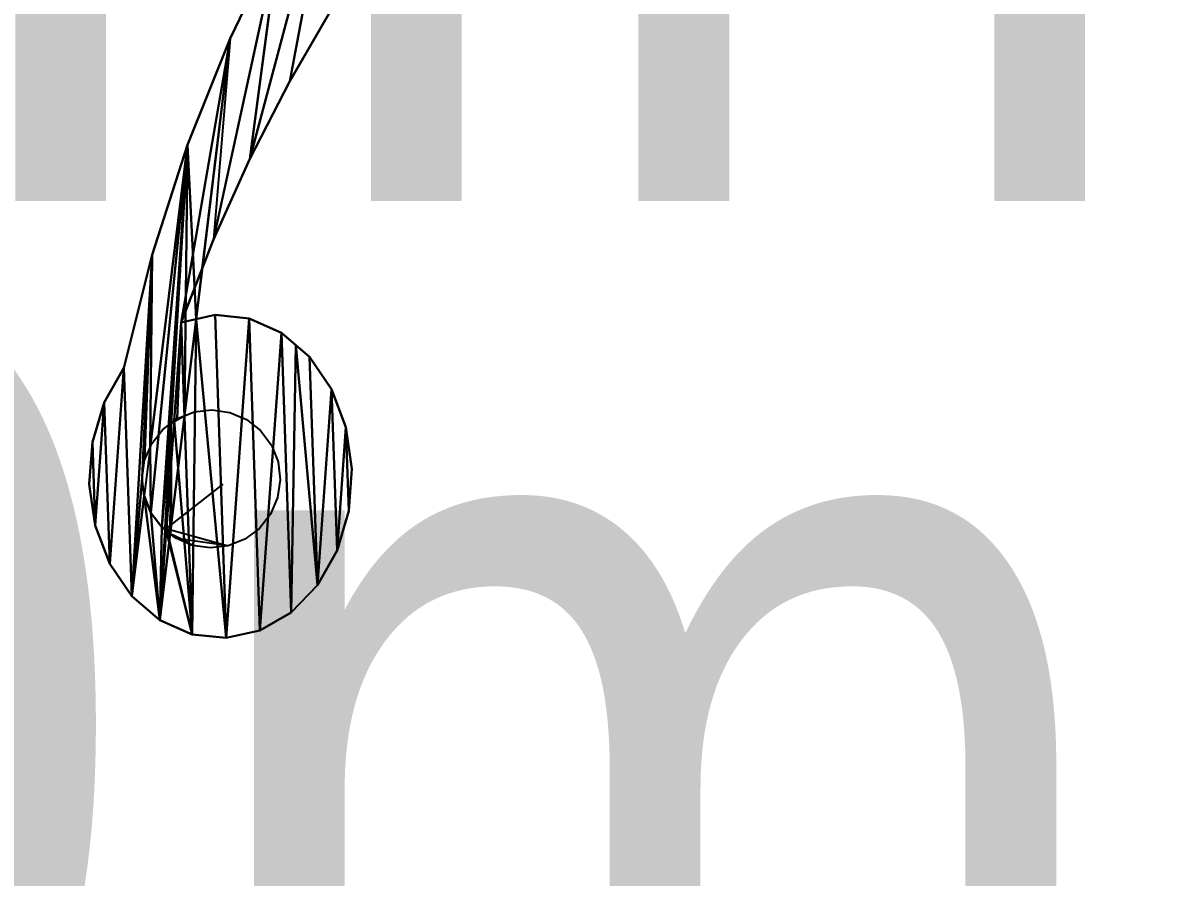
# Model space of a CAD drawing. Extents: x 8092 to 8804, y 9667 to 10646.
# Drawn here: x 8544.79 to 8569.4, y 10367.63 to 10386.18 of the extents above; entities that cross this region are included whole.
import ezdxf

# ---------------------------------------------------------------- set-up
doc = ezdxf.new("R2010")
doc.units = 0
doc.layers.get('0').update_dxf_attribs({"color": 13, "linetype": 'CONTINUOUS'})
doc.layers.get('DEFPOINTS').update_dxf_attribs({"linetype": 'CONTINUOUS'})
doc.styles.add('TAHOMA', font='tahoma.ttf')
doc.dimstyles.new('DIMSTYLE32', dxfattribs={"dimtxt": 18.495202, "dimasz": 9.247601, "dimexe": 9.247601, "dimexo": 9.247601, "dimgap": 1.84952, "dimtad": 0, "dimtih": 1, "dimtoh": 1, "dimdec": 1, "dimzin": 0, "dimtxsty": 'TAHOMA', "dimcen": 0.09, "dimazin": 3, "dimtfac": 1, "dimtdec": 4, "dimtofl": 0, "dimtmove": 0, "dimatfit": 3, "dimtolj": 1, "dimtzin": 0})
doc.dimstyles.new('DIMSTYLE34', dxfattribs={"dimtxt": 18.466492, "dimasz": 9.233246, "dimexe": 9.233246, "dimexo": 9.233246, "dimgap": 1.846649, "dimtad": 0, "dimtih": 1, "dimtoh": 1, "dimdec": 1, "dimzin": 0, "dimtxsty": 'TAHOMA', "dimcen": 0.09, "dimazin": 3, "dimtfac": 1, "dimtdec": 4, "dimtofl": 0, "dimtmove": 0, "dimatfit": 3, "dimtolj": 1, "dimtzin": 0})
doc.dimstyles.new('DIMSTYLE39', dxfattribs={"dimtxt": 18.515203, "dimasz": 9.257601, "dimexe": 9.257601, "dimexo": 9.257601, "dimgap": 1.85152, "dimtad": 0, "dimtih": 1, "dimtoh": 1, "dimdec": 1, "dimzin": 0, "dimtxsty": 'TAHOMA', "dimcen": 0.09, "dimazin": 3, "dimtfac": 1, "dimtdec": 4, "dimtofl": 0, "dimtmove": 0, "dimatfit": 3, "dimtolj": 1, "dimtzin": 0})

# ---------------------------------------------------------------- blocks, each defined once
blk = doc.blocks.new('*D92')
at = {"color": 0}
for p, q in [((8578.363, 10391.382), (8587.61, 10391.382)), ((8587.61, 10391.382), (8596.427, 10388.593)), ((8615.268, 10382.607), (8615.448, 10382.607)), ((8615.358, 10382.517), (8615.358, 10382.697))]:
    blk.add_line(p, q, dxfattribs=at)
blk.add_solid([(8595.963, 10387.124), (8596.892, 10390.063), (8605.245, 10385.805)], dxfattribs=at)
at = {"layer": 'DEFPOINTS', "color": 0}
for p in [(8605.245, 10385.805), (8615.358, 10382.607)]:
    blk.add_point(p, dxfattribs=at)
at = {"color": 0, "insert": (8524.31, 10391.382), "char_height": 18.4952, "attachment_point": 5, "style": 'TAHOMA'}
blk.add_mtext('\\A1;R10.6mm', dxfattribs=at)
blk = doc.blocks.new('*D107')
at = {"color": 0}
for p, q in [((8546.99, 10387.95), (8546.99, 10454.257)), ((8578.235, 10437.103), (8578.235, 10454.257)), ((8546.99, 10445), (8537.732, 10445)), ((8568.978, 10445), (8556.248, 10445))]:
    blk.add_line(p, q, dxfattribs=at)
for points in [[(8556.248, 10446.543), (8556.248, 10443.457), (8546.99, 10445)], [(8568.978, 10443.457), (8568.978, 10446.543), (8578.235, 10445)]]:
    blk.add_solid(points, dxfattribs=at)
at = {"layer": 'DEFPOINTS', "color": 0}
for p in [(8546.99, 10445), (8578.235, 10427.846), (8546.99, 10378.692)]:
    blk.add_point(p, dxfattribs=at)
at = {"color": 0, "insert": (8491.185, 10445), "char_height": 18.5152, "attachment_point": 5, "style": 'TAHOMA'}
blk.add_mtext('\\A1;31.2mm', dxfattribs=at)
blk = doc.blocks.new('*D113')
at = {"color": 0}
for p, q in [((8601.475, 10401.456), (8610.708, 10401.456)), ((8610.708, 10401.456), (8612.407, 10391.077)), ((8614.132, 10379.991), (8614.312, 10379.991)), ((8614.222, 10379.901), (8614.222, 10380.081))]:
    blk.add_line(p, q, dxfattribs=at)
blk.add_solid([(8610.888, 10390.828), (8613.926, 10391.326), (8613.899, 10381.965)], dxfattribs=at)
at = {"layer": 'DEFPOINTS', "color": 0}
for p in [(8613.899, 10381.965), (8614.545, 10378.018)]:
    blk.add_point(p, dxfattribs=at)
at = {"color": 0, "insert": (8552.806, 10401.456), "char_height": 18.46649, "attachment_point": 5, "style": 'TAHOMA'}
blk.add_mtext('\\A1;%%c4.0mm', dxfattribs=at)
blk = doc.blocks.new('*D114')
at = {"color": 0}
for p, q in [((8620.034, 10376.995), (8620.034, 10377.175)), ((8619.944, 10377.085), (8620.124, 10377.085)), ((8601.142, 10370.534), (8609.879, 10373.564)), ((8591.895, 10370.534), (8601.142, 10370.534))]:
    blk.add_line(p, q, dxfattribs=at)
blk.add_solid([(8610.384, 10372.107), (8609.375, 10375.02), (8618.617, 10376.593)], dxfattribs=at)
at = {"layer": 'DEFPOINTS', "color": 0}
for p in [(8621.451, 10377.576), (8618.617, 10376.593)]:
    blk.add_point(p, dxfattribs=at)
at = {"color": 0, "insert": (8543.15, 10370.534), "char_height": 18.4952, "attachment_point": 5, "style": 'TAHOMA'}
blk.add_mtext('\\A1;%%c3.0mm', dxfattribs=at)

msp = doc.modelspace()

# ---------------------------------------------------------------- linework, layer by layer
for p, q in [((8551.571, 10390.153, 22.196), (8549.728, 10383.224, 22.289)), ((8551.571, 10390.153, 22.196), (8550.597, 10384.916, 22.259)), ((8550.364, 10388.049, 22.227), (8548.94, 10381.474, 22.318)), ((8550.364, 10388.049, 22.227), (8549.728, 10383.224, 22.289)), ((8549.296, 10385.837, 22.258), (8548.236, 10379.674, 22.347)), ((8549.296, 10385.837, 22.258), (8548.693, 10380.843, 22.317)), ((8549.296, 10385.837, 22.258), (8548.94, 10381.474, 22.318)), ((8549.296, 10385.837, 22.258), (8549.296, 10385.837, 19.073)), ((8550.597, 10384.916, 22.259), (8550.597, 10384.916, 19.073)), ((8548.374, 10383.53, 22.288), (8547.561, 10376.964, 22.337)), ((8548.374, 10383.53, 22.288), (8548.021, 10377.49, 22.335)), ((8548.374, 10383.53, 22.288), (8548.374, 10383.53, 19.073)), ((8549.728, 10383.224, 22.289), (8549.728, 10383.224, 19.073)), ((8548.94, 10381.474, 22.318), (8548.94, 10381.474, 19.073)), ((8547.604, 10381.143, 22.318), (8547.162, 10373.736, 22.347)), ((8547.604, 10381.143, 22.318), (8547.604, 10381.143, 19.073)), ((8548.693, 10380.843, 22.317), (8548.56, 10379.746, 22.335)), ((8548.236, 10379.674, 22.347), (8548.082, 10377.537, 22.347)), ((8548.151, 10377.588, 22.347), (8548.236, 10379.674, 22.347)), ((8548.236, 10379.674, 22.347), (8548.236, 10379.674, 19.073)), ((8548.56, 10379.746, 22.335), (8548.307, 10377.65, 22.336)), ((8548.97, 10379.837, 22.347), (8548.97, 10379.837, 19.073)), ((8549.712, 10379.761, 22.347), (8549.712, 10379.761, 19.073)), ((8550.411, 10379.451, 22.347), (8550.411, 10379.451, 19.073)), ((8550.722, 10379.185, 22.347), (8550.722, 10379.185, 19.073)), ((8551.021, 10378.929, 22.347), (8551.021, 10378.929, 19.073)), ((8546.99, 10378.692, 22.347), (8547.162, 10373.736, 22.347)), ((8546.99, 10378.692, 22.347), (8546.99, 10378.692, 19.073)), ((8551.499, 10378.229, 22.347), (8551.499, 10378.229, 19.073)), ((8546.562, 10377.94, 22.347), (8546.562, 10377.94, 19.073)), ((8548.307, 10377.65, 22.336), (8548.021, 10375.281, 22.343)), ((8548.151, 10377.588, 22.347), (8548.307, 10377.65, 22.336)), ((8548.307, 10377.65, 22.336), (8548.515, 10377.734, 22.347)), ((8548.515, 10377.734, 22.347), (8548.904, 10377.78, 22.347)), ((8548.904, 10377.78, 22.347), (8549.291, 10377.724, 22.347)), ((8549.291, 10377.724, 22.347), (8549.651, 10377.57, 22.347)), ((8547.838, 10377.354, 22.347), (8548.021, 10377.49, 22.335)), ((8548.021, 10377.49, 22.335), (8547.889, 10375.227, 22.344)), ((8548.082, 10377.537, 22.347), (8547.914, 10375.201, 22.347)), ((8548.021, 10377.49, 22.335), (8548.082, 10377.537, 22.347)), ((8548.082, 10377.537, 22.347), (8548.151, 10377.588, 22.347)), ((8549.651, 10377.57, 22.347), (8549.959, 10377.328, 22.347)), ((8547.596, 10377.046, 22.347), (8547.838, 10377.354, 22.347)), ((8549.959, 10377.328, 22.347), (8550.194, 10377.014, 22.347)), ((8551.813, 10377.401, 22.347), (8551.813, 10377.401, 19.073)), ((8546.307, 10377.078, 22.347), (8546.307, 10377.078, 19.073)), ((8547.561, 10376.964, 22.337), (8547.432, 10375.91, 22.347)), ((8547.441, 10376.686, 22.347), (8547.561, 10376.964, 22.337)), ((8547.561, 10376.964, 22.337), (8547.596, 10377.046, 22.347)), ((8550.194, 10377.014, 22.347), (8550.339, 10376.65, 22.347)), ((8547.386, 10376.298, 22.347), (8547.441, 10376.686, 22.347)), ((8550.339, 10376.65, 22.347), (8550.385, 10376.262, 22.347)), ((8551.941, 10376.499, 22.347), (8551.941, 10376.499, 19.073)), ((8547.432, 10375.91, 22.347), (8547.386, 10376.298, 22.347)), ((8550.385, 10376.262, 22.347), (8550.329, 10375.874, 22.347)), ((8546.241, 10376.165, 22.347), (8546.241, 10376.165, 19.073)), ((8548.021, 10375.281, 22.343), (8549.143, 10376.164, 22.347)), ((8547.432, 10375.91, 22.347), (8547.162, 10373.736, 22.347)), ((8547.577, 10375.546, 22.347), (8547.432, 10375.91, 22.347)), ((8550.329, 10375.874, 22.347), (8550.175, 10375.514, 22.347)), ((8547.812, 10375.232, 22.347), (8547.577, 10375.546, 22.347)), ((8550.175, 10375.514, 22.347), (8549.933, 10375.206, 22.347)), ((8551.876, 10375.587, 22.347), (8551.876, 10375.587, 19.073)), ((8546.369, 10375.264, 22.347), (8546.369, 10375.264, 19.073)), ((8547.886, 10375.174, 22.342), (8547.812, 10375.232, 22.347)), ((8547.812, 10375.232, 22.347), (8547.889, 10375.227, 22.344)), ((8547.889, 10375.227, 22.344), (8547.886, 10375.174, 22.342)), ((8547.886, 10375.174, 22.342), (8547.914, 10375.201, 22.347)), ((8547.889, 10375.227, 22.344), (8547.914, 10375.201, 22.347)), ((8547.914, 10375.201, 22.347), (8547.911, 10375.155, 22.347)), ((8547.914, 10375.201, 22.347), (8548.021, 10375.281, 22.343)), ((8547.914, 10375.201, 22.347), (8548.008, 10375.177, 22.345)), ((8548.021, 10375.281, 22.343), (8548.008, 10375.177, 22.345)), ((8549.933, 10375.206, 22.347), (8549.619, 10374.972, 22.347)), ((8547.886, 10375.174, 22.342), (8547.771, 10373.214, 22.347)), ((8547.911, 10375.155, 22.347), (8547.771, 10373.214, 22.347)), ((8547.997, 10375.086, 22.341), (8547.771, 10373.214, 22.347)), ((8547.911, 10375.155, 22.347), (8547.886, 10375.174, 22.342)), ((8547.961, 10375.115, 22.343), (8547.911, 10375.155, 22.347)), ((8547.997, 10375.086, 22.341), (8547.961, 10375.115, 22.343)), ((8548, 10375.112, 22.344), (8547.997, 10375.086, 22.341)), ((8548.12, 10374.99, 22.347), (8547.997, 10375.086, 22.341)), ((8548.239, 10374.973, 22.346), (8547.997, 10375.086, 22.341)), ((8548.008, 10375.177, 22.345), (8548, 10375.112, 22.344)), ((8548.008, 10375.177, 22.345), (8549.256, 10374.826, 22.347)), ((8548.479, 10374.836, 22.347), (8548.12, 10374.99, 22.347)), ((8548.239, 10374.973, 22.346), (8548.12, 10374.99, 22.347)), ((8549.256, 10374.826, 22.347), (8548.239, 10374.973, 22.346)), ((8548.479, 10374.836, 22.347), (8548.239, 10374.973, 22.346)), ((8549.619, 10374.972, 22.347), (8549.256, 10374.826, 22.347)), ((8548.867, 10374.78, 22.347), (8548.479, 10374.836, 22.347)), ((8549.256, 10374.826, 22.347), (8548.867, 10374.78, 22.347)), ((8551.62, 10374.725, 22.347), (8551.62, 10374.725, 19.073)), ((8546.683, 10374.435, 22.347), (8546.683, 10374.435, 19.073)), ((8551.192, 10373.972, 22.347), (8551.192, 10373.972, 19.073)), ((8547.162, 10373.736, 22.347), (8547.162, 10373.736, 19.073)), ((8550.621, 10373.381, 22.347), (8550.621, 10373.381, 19.073)), ((8547.771, 10373.214, 22.347), (8547.771, 10373.214, 19.073)), ((8549.946, 10372.99, 22.347), (8549.946, 10372.99, 19.073)), ((8548.471, 10372.904, 22.347), (8548.471, 10372.904, 19.073)), ((8549.212, 10372.828, 22.347), (8549.212, 10372.828, 19.073))]:
    msp.add_line(p, q)
for points in [[(8546.99, 10378.692, 22.347), (8547.604, 10381.143, 22.318), (8548.374, 10383.53, 22.288), (8549.296, 10385.837, 22.258), (8550.364, 10388.049, 22.227), (8551.571, 10390.153, 22.196), (8552.909, 10392.135, 22.166), (8554.37, 10393.982, 22.136), (8555.944, 10395.682, 22.106), (8557.621, 10397.225, 22.077), (8559.391, 10398.6, 22.049), (8561.242, 10399.799, 22.022), (8563.111, 10400.787, 21.996)], [(8546.99, 10378.692, 19.073), (8547.604, 10381.143, 19.073), (8548.374, 10383.53, 19.073), (8549.296, 10385.837, 19.073), (8550.364, 10388.049, 19.073), (8551.571, 10390.153, 19.073), (8552.909, 10392.135, 19.073), (8554.37, 10393.982, 19.073), (8555.944, 10395.682, 19.073), (8557.621, 10397.225, 19.073), (8559.391, 10398.6, 19.073), (8561.242, 10399.799, 19.073), (8563.111, 10400.787, 19.073)], [(8561.496, 10396.693, 21.996), (8560.061, 10395.748, 22.024), (8558.672, 10394.703, 22.052), (8557.332, 10393.56, 22.081), (8556.048, 10392.325, 22.11), (8554.823, 10391.001, 22.139), (8553.661, 10389.593, 22.169), (8552.567, 10388.106, 22.199), (8551.544, 10386.545, 22.229), (8550.597, 10384.916, 22.259), (8549.728, 10383.224, 22.289), (8548.94, 10381.474, 22.318), (8548.693, 10380.843, 22.317), (8548.236, 10379.674, 22.347)], [(8561.496, 10396.693, 19.073), (8560.061, 10395.748, 19.073), (8558.672, 10394.702, 19.073), (8557.332, 10393.56, 19.073), (8556.048, 10392.325, 19.073), (8554.823, 10391.001, 19.073), (8553.661, 10389.593, 19.073), (8552.567, 10388.106, 19.073), (8551.545, 10386.545, 19.073), (8550.597, 10384.916, 19.073), (8549.728, 10383.224, 19.073), (8548.94, 10381.474, 19.073), (8548.236, 10379.674, 19.073)], [(8546.99, 10378.692, 22.347), (8546.562, 10377.94, 22.347), (8546.307, 10377.078, 22.347), (8546.241, 10376.165, 22.347), (8546.369, 10375.264, 22.347), (8546.683, 10374.435, 22.347), (8547.162, 10373.736, 22.347), (8547.771, 10373.214, 22.347), (8548.471, 10372.904, 22.347), (8549.212, 10372.828, 22.347), (8549.946, 10372.99, 22.347), (8550.621, 10373.381, 22.347), (8551.192, 10373.972, 22.347), (8551.62, 10374.725, 22.347), (8551.876, 10375.587, 22.347), (8551.941, 10376.499, 22.347), (8551.813, 10377.401, 22.347), (8551.499, 10378.229, 22.347), (8551.021, 10378.929, 22.347), (8550.722, 10379.185, 22.347), (8550.411, 10379.451, 22.347), (8549.712, 10379.761, 22.347), (8548.97, 10379.837, 22.347), (8548.56, 10379.746, 22.335), (8548.236, 10379.674, 22.347)], [(8546.99, 10378.692, 19.073), (8546.562, 10377.94, 19.073), (8546.307, 10377.078, 19.073), (8546.241, 10376.165, 19.073), (8546.369, 10375.264, 19.073), (8546.683, 10374.435, 19.073), (8547.162, 10373.736, 19.073), (8547.771, 10373.214, 19.073), (8548.471, 10372.904, 19.073), (8549.212, 10372.828, 19.073), (8549.946, 10372.99, 19.073), (8550.621, 10373.381, 19.073), (8551.192, 10373.972, 19.073), (8551.62, 10374.725, 19.073), (8551.876, 10375.587, 19.073), (8551.941, 10376.499, 19.073), (8551.813, 10377.401, 19.073), (8551.499, 10378.229, 19.073), (8551.021, 10378.929, 19.073), (8550.722, 10379.185, 19.073), (8550.411, 10379.451, 19.073), (8549.712, 10379.761, 19.073), (8548.97, 10379.837, 19.073), (8548.236, 10379.674, 19.073)]]:
    msp.add_polyline3d(points)

# ---------------------------------------------------------------- dimensions: what is measured, and where the dimension line sits
at = {"color": 250}
dim = msp.add_linear_dim(base=(8546.99, 10445, 21.459), p1=(8578.235, 10427.846, 21.459), p2=(8546.99, 10378.692, 22.347), dimstyle='DIMSTYLE39', override={"dimpost": 'mm'}, dxfattribs=at)
dim.commit()
dim.dimension.update_dxf_attribs({"geometry": '*D107', "text_midpoint": (8491.185, 10445, 21.459)})
for p1, p2, dimstyle, picture, middle in [((8614.545, 10378.018, 0.723), (8613.899, 10381.965, 0.723), 'DIMSTYLE34', '*D113', (8552.806, 10401.456, 0.723)), ((8621.451, 10377.576, 0.723), (8618.617, 10376.593, 0.723), 'DIMSTYLE32', '*D114', (8543.15, 10370.534, 0.723))]:
    dim = msp.add_diameter_dim_2p(p1=p1, p2=p2, dimstyle=dimstyle, override={"dimpost": 'mm'}, dxfattribs=at)
    dim.commit()
    dim.dimension.update_dxf_attribs({"geometry": picture, "text_midpoint": middle, "dimtype": 163})
dim = msp.add_radius_dim(center=(8615.358, 10382.607, 0.723), mpoint=(8605.245, 10385.805, 0.723), dimstyle='DIMSTYLE32', override={"dimpost": 'mm'}, dxfattribs=at)
dim.commit()
dim.dimension.update_dxf_attribs({"geometry": '*D92', "text_midpoint": (8524.31, 10391.382, 0.723), "dimtype": 164})

# ---------------------------------------------------------------- meshes
mesh = msp.add_polyface()
corners = [(8551.571, 10390.153, 22.196), (8549.728, 10383.224, 22.289), (8550.597, 10384.916, 22.259)]
mesh.append_faces([[corners[k] for k in face] for face in [(0, 1, 2)]])
mesh = msp.add_polyface()
corners = [(8551.571, 10390.153, 22.196), (8550.364, 10388.049, 22.227), (8549.728, 10383.224, 22.289)]
mesh.append_faces([[corners[k] for k in face] for face in [(0, 1, 2)]])
mesh = msp.add_polyface()
corners = [(8551.571, 10390.153, 22.196), (8550.597, 10384.916, 22.259), (8551.544, 10386.545, 22.229)]
mesh.append_faces([[corners[k] for k in face] for face in [(0, 1, 2)]])
mesh = msp.add_polyface()
corners = [(8550.364, 10388.049, 22.227), (8549.296, 10385.837, 22.258), (8548.94, 10381.474, 22.318)]
mesh.append_faces([[corners[k] for k in face] for face in [(0, 1, 2)]])
mesh = msp.add_polyface()
corners = [(8550.364, 10388.049, 22.227), (8548.94, 10381.474, 22.318), (8549.728, 10383.224, 22.289)]
mesh.append_faces([[corners[k] for k in face] for face in [(0, 1, 2)]])
mesh = msp.add_polyface()
corners = [(8549.296, 10385.837, 22.258), (8550.364, 10388.049, 19.073), (8549.296, 10385.837, 19.073), (8550.364, 10388.049, 22.227)]
mesh.append_faces([[corners[k] for k in face] for face in [(0, 1, 2), (1, 0, 3)]], dxfattribs={"vtx0": -1})
mesh = msp.add_polyface()
corners = [(8551.545, 10386.545, 19.073), (8550.597, 10384.916, 22.259), (8550.597, 10384.916, 19.073), (8551.544, 10386.545, 22.229)]
mesh.append_faces([[corners[k] for k in face] for face in [(0, 1, 2), (1, 0, 3)]], dxfattribs={"vtx0": -1})
mesh = msp.add_polyface()
corners = [(8547.997, 10375.086, 22.341), (8547.886, 10375.174, 22.342), (8547.771, 10373.214, 22.347), (8547.889, 10375.227, 22.344), (8548.021, 10377.49, 22.335), (8548, 10375.112, 22.344), (8548.008, 10375.177, 22.345), (8548.021, 10375.281, 22.343), (8548.307, 10377.65, 22.336), (8548.374, 10383.53, 22.288), (8548.56, 10379.746, 22.335), (8549.296, 10385.837, 22.258), (8548.693, 10380.843, 22.317)]
mesh.append_faces([[corners[k] for k in face] for face in [(0, 1, 2), (11, 10, 12)]], dxfattribs={"vtx0": -1})
mesh.append_faces([[corners[k] for k in face] for face in [(1, 0, 3), (3, 0, 4), (4, 8, 9), (9, 10, 11)]], dxfattribs={"vtx0": -1, "vtx1": -1})
mesh.append_faces([[corners[k] for k in face] for face in [(4, 0, 5), (4, 5, 6), (4, 6, 7), (4, 7, 8), (9, 8, 10)]], dxfattribs={"vtx0": -1, "vtx2": -1})
mesh = msp.add_polyface()
corners = [(8549.296, 10385.837, 22.258), (8548.693, 10380.843, 22.317), (8548.236, 10379.674, 22.347)]
mesh.append_faces([[corners[k] for k in face] for face in [(0, 1, 2)]])
mesh = msp.add_polyface()
corners = [(8549.296, 10385.837, 22.258), (8548.236, 10379.674, 22.347), (8548.693, 10380.843, 22.317)]
mesh.append_faces([[corners[k] for k in face] for face in [(0, 1, 2)]])
mesh = msp.add_polyface()
corners = [(8548.374, 10383.53, 22.288), (8549.296, 10385.837, 19.073), (8548.374, 10383.53, 19.073), (8549.296, 10385.837, 22.258)]
mesh.append_faces([[corners[k] for k in face] for face in [(0, 1, 2), (1, 0, 3)]], dxfattribs={"vtx0": -1})
mesh = msp.add_polyface()
corners = [(8550.597, 10384.916, 19.073), (8549.728, 10383.224, 22.289), (8549.728, 10383.224, 19.073), (8550.597, 10384.916, 22.259)]
mesh.append_faces([[corners[k] for k in face] for face in [(0, 1, 2), (1, 0, 3)]], dxfattribs={"vtx0": -1})
mesh = msp.add_polyface()
corners = [(8547.432, 10375.91, 22.347), (8547.386, 10376.298, 22.347), (8547.162, 10373.736, 22.347), (8547.604, 10381.143, 22.318), (8547.441, 10376.686, 22.347), (8547.561, 10376.964, 22.337), (8548.374, 10383.53, 22.288)]
mesh.append_faces([[corners[k] for k in face] for face in [(3, 5, 6)]], dxfattribs={"vtx0": -1})
mesh.append_faces([[corners[k] for k in face] for face in [(1, 3, 2), (3, 1, 4), (3, 4, 5)]], dxfattribs={"vtx0": -1, "vtx2": -1})
mesh.append_faces([[corners[k] for k in face] for face in [(0, 1, 2)]], dxfattribs={"vtx1": -1})
mesh = msp.add_polyface()
corners = [(8547.577, 10375.546, 22.347), (8547.561, 10376.964, 22.337), (8547.432, 10375.91, 22.347), (8548.374, 10383.53, 22.288), (8547.812, 10375.232, 22.347), (8548.021, 10377.49, 22.335), (8547.886, 10375.174, 22.342), (8547.889, 10375.227, 22.344)]
mesh.append_faces([[corners[k] for k in face] for face in [(0, 1, 2), (5, 6, 7)]], dxfattribs={"vtx0": -1})
mesh.append_faces([[corners[k] for k in face] for face in [(1, 0, 3), (3, 4, 5)]], dxfattribs={"vtx0": -1, "vtx1": -1})
mesh.append_faces([[corners[k] for k in face] for face in [(3, 0, 4), (5, 4, 6)]], dxfattribs={"vtx0": -1, "vtx2": -1})
mesh = msp.add_polyface()
corners = [(8547.604, 10381.143, 22.318), (8548.374, 10383.53, 19.073), (8547.604, 10381.143, 19.073), (8548.374, 10383.53, 22.288)]
mesh.append_faces([[corners[k] for k in face] for face in [(0, 1, 2), (1, 0, 3)]], dxfattribs={"vtx0": -1})
mesh = msp.add_polyface()
corners = [(8549.728, 10383.224, 19.073), (8548.94, 10381.474, 22.318), (8548.94, 10381.474, 19.073), (8549.728, 10383.224, 22.289)]
mesh.append_faces([[corners[k] for k in face] for face in [(0, 1, 2), (1, 0, 3)]], dxfattribs={"vtx0": -1})
mesh = msp.add_polyface()
corners = [(8548.94, 10381.474, 19.073), (8548.236, 10379.674, 22.347), (8548.236, 10379.674, 19.073), (8548.693, 10380.843, 22.317), (8548.94, 10381.474, 22.318)]
mesh.append_faces([[corners[k] for k in face] for face in [(0, 1, 2), (3, 0, 4)]], dxfattribs={"vtx0": -1})
mesh.append_faces([[corners[k] for k in face] for face in [(1, 0, 3)]], dxfattribs={"vtx0": -1, "vtx1": -1})
mesh = msp.add_polyface()
corners = [(8547.604, 10381.143, 22.318), (8546.99, 10378.692, 19.073), (8546.99, 10378.692, 22.347), (8547.604, 10381.143, 19.073)]
mesh.append_faces([[corners[k] for k in face] for face in [(0, 1, 2), (1, 0, 3)]], dxfattribs={"vtx0": -1})
mesh = msp.add_polyface()
corners = [(8547.604, 10381.143, 22.318), (8546.99, 10378.692, 22.347), (8547.162, 10373.736, 22.347)]
mesh.append_faces([[corners[k] for k in face] for face in [(0, 1, 2)]])
mesh = msp.add_polyface()
corners = [(8548.693, 10380.843, 22.317), (8548.56, 10379.746, 22.335), (8548.236, 10379.674, 22.347)]
mesh.append_faces([[corners[k] for k in face] for face in [(0, 1, 2)]])
mesh = msp.add_polyface()
corners = [(8548.471, 10372.904, 22.347), (8547.911, 10375.155, 22.347), (8547.771, 10373.214, 22.347), (8547.914, 10375.201, 22.347), (8548.082, 10377.537, 22.347), (8548.236, 10379.674, 22.347), (8548.56, 10379.746, 22.335), (8549.212, 10372.828, 22.347), (8548.97, 10379.837, 22.347), (8549.712, 10379.761, 22.347), (8549.946, 10372.99, 22.347), (8550.411, 10379.451, 22.347), (8550.621, 10373.381, 22.347), (8550.722, 10379.185, 22.347), (8551.192, 10373.972, 22.347), (8551.021, 10378.929, 22.347), (8551.499, 10378.229, 22.347), (8551.62, 10374.725, 22.347), (8551.813, 10377.401, 22.347), (8551.876, 10375.587, 22.347), (8551.941, 10376.499, 22.347)]
mesh.append_faces([[corners[k] for k in face] for face in [(0, 1, 2), (18, 19, 20)]], dxfattribs={"vtx0": -1})
mesh.append_faces([[corners[k] for k in face] for face in [(1, 0, 3), (3, 0, 4), (4, 0, 5), (5, 0, 6), (6, 7, 8), (8, 7, 9), (9, 10, 11), (11, 12, 13), (13, 14, 15), (15, 14, 16), (16, 17, 18)]], dxfattribs={"vtx0": -1, "vtx1": -1})
mesh.append_faces([[corners[k] for k in face] for face in [(6, 0, 7), (9, 7, 10), (11, 10, 12), (13, 12, 14), (16, 14, 17), (18, 17, 19)]], dxfattribs={"vtx0": -1, "vtx2": -1})
mesh = msp.add_polyface()
corners = [(8548.236, 10379.674, 22.347), (8548.151, 10377.588, 22.347), (8548.082, 10377.537, 22.347)]
mesh.append_faces([[corners[k] for k in face] for face in [(0, 1, 2)]])
mesh = msp.add_polyface()
corners = [(8548.97, 10379.837, 22.347), (8548.97, 10379.837, 19.073), (8548.56, 10379.746, 22.335), (8548.236, 10379.674, 22.347), (8548.236, 10379.674, 19.073)]
mesh.append_faces([[corners[k] for k in face] for face in [(3, 1, 4)]], dxfattribs={"vtx0": -1})
mesh.append_faces([[corners[k] for k in face] for face in [(1, 3, 2)]], dxfattribs={"vtx0": -1, "vtx2": -1})
mesh.append_faces([[corners[k] for k in face] for face in [(0, 1, 2)]], dxfattribs={"vtx1": -1})
mesh = msp.add_polyface()
corners = [(8548.97, 10379.837, 22.347), (8549.712, 10379.761, 19.073), (8548.97, 10379.837, 19.073), (8549.712, 10379.761, 22.347)]
mesh.append_faces([[corners[k] for k in face] for face in [(0, 1, 2), (1, 0, 3)]], dxfattribs={"vtx0": -1})
mesh = msp.add_polyface()
corners = [(8549.712, 10379.761, 22.347), (8550.411, 10379.451, 19.073), (8549.712, 10379.761, 19.073), (8550.411, 10379.451, 22.347)]
mesh.append_faces([[corners[k] for k in face] for face in [(0, 1, 2), (1, 0, 3)]], dxfattribs={"vtx0": -1})
mesh = msp.add_polyface()
corners = [(8550.411, 10379.451, 22.347), (8550.722, 10379.185, 19.073), (8550.411, 10379.451, 19.073), (8550.722, 10379.185, 22.347)]
mesh.append_faces([[corners[k] for k in face] for face in [(0, 1, 2), (1, 0, 3)]], dxfattribs={"vtx0": -1})
mesh = msp.add_polyface()
corners = [(8550.722, 10379.185, 22.347), (8551.021, 10378.929, 19.073), (8550.722, 10379.185, 19.073), (8551.021, 10378.929, 22.347)]
mesh.append_faces([[corners[k] for k in face] for face in [(0, 1, 2), (1, 0, 3)]], dxfattribs={"vtx0": -1})
mesh = msp.add_polyface()
corners = [(8551.021, 10378.929, 19.073), (8551.499, 10378.229, 22.347), (8551.499, 10378.229, 19.073), (8551.021, 10378.929, 22.347)]
mesh.append_faces([[corners[k] for k in face] for face in [(0, 1, 2), (1, 0, 3)]], dxfattribs={"vtx0": -1})
mesh = msp.add_polyface()
corners = [(8546.369, 10375.264, 22.347), (8546.307, 10377.078, 22.347), (8546.241, 10376.165, 22.347), (8546.562, 10377.94, 22.347), (8546.683, 10374.435, 22.347), (8546.99, 10378.692, 22.347), (8547.162, 10373.736, 22.347)]
mesh.append_faces([[corners[k] for k in face] for face in [(0, 1, 2), (5, 4, 6)]], dxfattribs={"vtx0": -1})
mesh.append_faces([[corners[k] for k in face] for face in [(1, 0, 3), (3, 4, 5)]], dxfattribs={"vtx0": -1, "vtx1": -1})
mesh.append_faces([[corners[k] for k in face] for face in [(3, 0, 4)]], dxfattribs={"vtx0": -1, "vtx2": -1})
mesh = msp.add_polyface()
corners = [(8546.99, 10378.692, 22.347), (8546.562, 10377.94, 19.073), (8546.562, 10377.94, 22.347), (8546.99, 10378.692, 19.073)]
mesh.append_faces([[corners[k] for k in face] for face in [(0, 1, 2), (1, 0, 3)]], dxfattribs={"vtx0": -1})
mesh = msp.add_polyface()
corners = [(8551.499, 10378.229, 19.073), (8551.813, 10377.401, 22.347), (8551.813, 10377.401, 19.073), (8551.499, 10378.229, 22.347)]
mesh.append_faces([[corners[k] for k in face] for face in [(0, 1, 2), (1, 0, 3)]], dxfattribs={"vtx0": -1})
mesh = msp.add_polyface()
corners = [(8546.562, 10377.94, 22.347), (8546.307, 10377.078, 19.073), (8546.307, 10377.078, 22.347), (8546.562, 10377.94, 19.073)]
mesh.append_faces([[corners[k] for k in face] for face in [(0, 1, 2), (1, 0, 3)]], dxfattribs={"vtx0": -1})
mesh = msp.add_polyface()
corners = [(8551.813, 10377.401, 19.073), (8551.941, 10376.499, 22.347), (8551.941, 10376.499, 19.073), (8551.813, 10377.401, 22.347)]
mesh.append_faces([[corners[k] for k in face] for face in [(0, 1, 2), (1, 0, 3)]], dxfattribs={"vtx0": -1})
mesh = msp.add_polyface()
corners = [(8546.307, 10377.078, 22.347), (8546.241, 10376.165, 19.073), (8546.241, 10376.165, 22.347), (8546.307, 10377.078, 19.073)]
mesh.append_faces([[corners[k] for k in face] for face in [(0, 1, 2), (1, 0, 3)]], dxfattribs={"vtx0": -1})
mesh = msp.add_polyface()
corners = [(8551.941, 10376.499, 19.073), (8551.876, 10375.587, 22.347), (8551.876, 10375.587, 19.073), (8551.941, 10376.499, 22.347)]
mesh.append_faces([[corners[k] for k in face] for face in [(0, 1, 2), (1, 0, 3)]], dxfattribs={"vtx0": -1})
mesh = msp.add_polyface()
corners = [(8546.241, 10376.165, 22.347), (8546.369, 10375.264, 19.073), (8546.369, 10375.264, 22.347), (8546.241, 10376.165, 19.073)]
mesh.append_faces([[corners[k] for k in face] for face in [(0, 1, 2), (1, 0, 3)]], dxfattribs={"vtx0": -1})
mesh = msp.add_polyface()
corners = [(8547.771, 10373.214, 22.347), (8547.432, 10375.91, 22.347), (8547.162, 10373.736, 22.347), (8547.577, 10375.546, 22.347), (8547.812, 10375.232, 22.347), (8547.886, 10375.174, 22.342)]
mesh.append_faces([[corners[k] for k in face] for face in [(0, 1, 2), (4, 0, 5)]], dxfattribs={"vtx0": -1})
mesh.append_faces([[corners[k] for k in face] for face in [(1, 0, 3), (3, 0, 4)]], dxfattribs={"vtx0": -1, "vtx1": -1})
mesh = msp.add_polyface()
corners = [(8551.876, 10375.587, 19.073), (8551.62, 10374.725, 22.347), (8551.62, 10374.725, 19.073), (8551.876, 10375.587, 22.347)]
mesh.append_faces([[corners[k] for k in face] for face in [(0, 1, 2), (1, 0, 3)]], dxfattribs={"vtx0": -1})
mesh = msp.add_polyface()
corners = [(8546.369, 10375.264, 22.347), (8546.683, 10374.435, 19.073), (8546.683, 10374.435, 22.347), (8546.369, 10375.264, 19.073)]
mesh.append_faces([[corners[k] for k in face] for face in [(0, 1, 2), (1, 0, 3)]], dxfattribs={"vtx0": -1})
mesh = msp.add_polyface()
corners = [(8551.62, 10374.725, 19.073), (8551.192, 10373.972, 22.347), (8551.192, 10373.972, 19.073), (8551.62, 10374.725, 22.347)]
mesh.append_faces([[corners[k] for k in face] for face in [(0, 1, 2), (1, 0, 3)]], dxfattribs={"vtx0": -1})
mesh = msp.add_polyface()
corners = [(8546.683, 10374.435, 22.347), (8547.162, 10373.736, 19.073), (8547.162, 10373.736, 22.347), (8546.683, 10374.435, 19.073)]
mesh.append_faces([[corners[k] for k in face] for face in [(0, 1, 2), (1, 0, 3)]], dxfattribs={"vtx0": -1})
mesh = msp.add_polyface()
corners = [(8551.192, 10373.972, 19.073), (8550.621, 10373.381, 22.347), (8550.621, 10373.381, 19.073), (8551.192, 10373.972, 22.347)]
mesh.append_faces([[corners[k] for k in face] for face in [(0, 1, 2), (1, 0, 3)]], dxfattribs={"vtx0": -1})
mesh = msp.add_polyface()
corners = [(8547.771, 10373.214, 22.347), (8547.162, 10373.736, 19.073), (8547.771, 10373.214, 19.073), (8547.162, 10373.736, 22.347)]
mesh.append_faces([[corners[k] for k in face] for face in [(0, 1, 2), (1, 0, 3)]], dxfattribs={"vtx0": -1})
mesh = msp.add_polyface()
corners = [(8550.621, 10373.381, 22.347), (8549.946, 10372.99, 19.073), (8550.621, 10373.381, 19.073), (8549.946, 10372.99, 22.347)]
mesh.append_faces([[corners[k] for k in face] for face in [(0, 1, 2), (1, 0, 3)]], dxfattribs={"vtx0": -1})
mesh = msp.add_polyface()
corners = [(8548.471, 10372.904, 22.347), (8547.771, 10373.214, 19.073), (8548.471, 10372.904, 19.073), (8547.771, 10373.214, 22.347)]
mesh.append_faces([[corners[k] for k in face] for face in [(0, 1, 2), (1, 0, 3)]], dxfattribs={"vtx0": -1})
mesh = msp.add_polyface()
corners = [(8549.946, 10372.99, 22.347), (8549.212, 10372.828, 19.073), (8549.946, 10372.99, 19.073), (8549.212, 10372.828, 22.347)]
mesh.append_faces([[corners[k] for k in face] for face in [(0, 1, 2), (1, 0, 3)]], dxfattribs={"vtx0": -1})
mesh = msp.add_polyface()
corners = [(8549.212, 10372.828, 22.347), (8548.471, 10372.904, 19.073), (8549.212, 10372.828, 19.073), (8548.471, 10372.904, 22.347)]
mesh.append_faces([[corners[k] for k in face] for face in [(0, 1, 2), (1, 0, 3)]], dxfattribs={"vtx0": -1})

doc.saveas('drawing.dxf')
